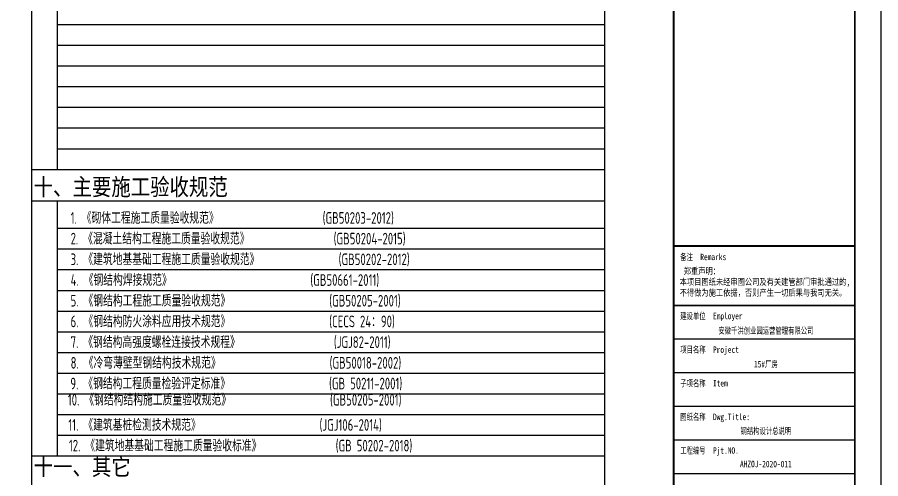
# Model space of a CAD drawing. Extents: x 177291 to 1288761, y 177638 to 322898.
# Drawn here: x 286056 to 309645, y 240965 to 253575 of the extents above; entities that cross this region are included whole.
import ezdxf
from ezdxf.enums import TextEntityAlignment as Align

# ---------------------------------------------------------------- set-up
doc = ezdxf.new("R2010")
doc.units = 0
doc.header["$LTSCALE"] = 1000
for name, color, linetype in [('BORDER', 7, 'Continuous'), ('NUM', 7, 'Continuous'), ('PUB_TITLE', 4, 'Continuous'), ('TEXT', 7, 'Continuous'), ('TK', 4, 'Continuous')]:
    doc.layers.add(name, color=color, linetype=linetype)
doc.styles.add('_gyy_title_ST', font='', dxfattribs={"width": 0.8})
doc.styles.add('TSSD_Norm', font='tssdeng.shx', dxfattribs={"bigfont": 'hztxt.shx'})
doc.styles.get('_gyy_title_ST').set_extended_font_data('SimSun')

msp = doc.modelspace()

# ---------------------------------------------------------------- linework, layer by layer
at = {"layer": 'BORDER', "const_width": 35.35}
msp.add_lwpolyline([(251948.07, 229931.71), (251948.07, 270517.57), (308937.97, 270517.57), (308937.97, 229931.71)], close=True, dxfattribs=at)
at = {"layer": 'PUB_TITLE'}
for p, q in [((308937.97, 247325.65), (303988.47, 247325.65)), ((308937.97, 244780.19), (303988.47, 244780.19)), ((308937.97, 243861), (303988.47, 243861)), ((308937.97, 242941.81), (303988.47, 242941.81)), ((308937.97, 242022.62), (303988.47, 242022.62)), ((308937.97, 241103.43), (303988.47, 241103.43))]:
    msp.add_line(p, q, dxfattribs=at)
msp.add_lwpolyline([(250180.39, 229224.64), (250180.39, 271224.64), (309645.04, 271224.64), (309645.04, 229224.64)], close=True, dxfattribs=at)
at = {"layer": 'PUB_TITLE', "const_width": 49.49}
msp.add_lwpolyline([(303988.47, 270517.57), (308937.97, 270517.57), (308937.97, 229931.71), (303988.47, 229931.71)], close=True, dxfattribs=at)
for points in [[(303988.47, 247325.65), (308937.97, 247325.65)], [(303988.47, 245699.39), (308937.97, 245699.39)]]:
    msp.add_lwpolyline(points, dxfattribs=at)
at = {"layer": 'TK'}
for p, q in [((286456.86, 231837.64), (286456.86, 267744.01)), ((302098.85, 267744.01), (302098.85, 231837.64)), ((287156.4, 249418.28), (287156.4, 266953.63)), ((287156.4, 253377.88), (302098.85, 253377.88)), ((287156.4, 252812.22), (302098.85, 252812.22)), ((287156.4, 252246.56), (302098.85, 252246.56)), ((287156.4, 251680.91), (302098.85, 251680.91)), ((287156.4, 251115.25), (302098.85, 251115.25)), ((287156.4, 250549.6), (302098.85, 250549.6)), ((287156.4, 249983.94), (302098.85, 249983.94)), ((286456.86, 249418.28), (302098.85, 249418.28)), ((286456.86, 248563.54), (302098.85, 248563.54)), ((287156.4, 241588.28), (287156.4, 248563.54)), ((287156.4, 247810.5), (302098.85, 247810.5)), ((287156.4, 247244.84), (302098.85, 247244.84)), ((287156.4, 246679.19), (302098.85, 246679.19)), ((287156.4, 246113.53), (302098.85, 246113.53)), ((287156.4, 245547.88), (302098.85, 245547.88)), ((287156.4, 244982.22), (302098.85, 244982.22)), ((287156.4, 244416.56), (302098.85, 244416.56)), ((287156.4, 243850.91), (302098.85, 243850.91)), ((287156.4, 243285.25), (302098.85, 243285.25)), ((287156.4, 242719.59), (302098.85, 242719.59)), ((287156.4, 242153.94), (302098.85, 242153.94)), ((286456.86, 241588.28), (302098.85, 241588.28))]:
    msp.add_line(p, q, dxfattribs=at)

# ---------------------------------------------------------------- texts
at = {"layer": 'NUM', "style": 'TSSD_Norm', "width": 0.7}
for s, p in [('1. 《砌体工程施工质量验收规范》                     (GB50203-2012)', (287512.89, 247933.05)), ('2. 《混凝土结构工程施工质量验收规范》                 (GB50204-2015)', (287512.89, 247367.39)), ('3. 《建筑地基基础工程施工质量验收规范》                (GB50202-2012)', (287512.89, 246801.74)), ('4. 《钢结构焊接规范》                            (GB50661-2011)', (287512.89, 246236.08)), ('5. 《钢结构工程施工质量验收规范》                    (GB50205-2001)', (287512.89, 245670.42)), ('6. 《钢结构防火涂料应用技术规范》                    (CECS 24：90)', (287512.89, 245104.77)), ('7. 《钢结构高强度螺栓连接技术规程》                   (JGJ82-2011)', (287512.89, 244539.11)), ('8. 《冷弯薄壁型钢结构技术规范》                      (GB50018-2002)', (287512.89, 243973.45)), ('9. 《钢结构工程质量检验评定标准》                    (GB 50211-2001)', (287505.61, 243407.8)), ('11. 《建筑基桩检测技术规范》                        (JGJ106-2014)', (287449.99, 242276.48))]:
    msp.add_text(s, height=318.1818, dxfattribs=at).set_placement(p)
msp.add_text('10. 《钢结构结构施工质量验收规范》                    (GB50205-2001)  ', height=318.1818, dxfattribs=at).set_placement((287437.17, 242869.01), align=Align.BOTTOM_LEFT)
at = {"layer": 'NUM', "color": 1, "style": 'TSSD_Norm', "width": 0.7}
msp.add_text('12. 《建筑地基基础工程施工质量验收标准》               (GB 50202-2018)', height=318.1818, dxfattribs=at).set_placement((287465.72, 241710.83))
at = {"layer": 'PUB_TITLE', "style": '_gyy_title_ST', "width": 0.7}
for s, height, p in [('备注  Remarks', 176.7675, (304167.39, 246937.99)), ('建设单位  Employer', 176.7675, (304167.39, 245324.64)), ('项目名称  Project', 176.7675, (304167.39, 244405.45)), ('子项名称  Item', 176.767, (304167.39, 243486.25)), ('图纸名称  Dwg.Title:', 176.7675, (304167.39, 242567.06)), ('工程编号  Pjt.NO.', 176.7675, (304167.39, 241647.87))]:
    msp.add_text(s, height=height, dxfattribs=at).set_placement(p)
at = {"layer": 'PUB_TITLE', "color": 2, "style": '_gyy_title_ST', "width": 0.7}
for s, height, p in [('安徽千洪创业园运营管理有限公司', 176.7675, (306507.74, 244925.53)), ('15#厂房', 176.767, (306507.74, 244006.34))]:
    msp.add_text(s, height=height, dxfattribs=at).set_placement(p, align=Align.CENTER)
at = {"layer": 'PUB_TITLE', "color": 6, "style": '_gyy_title_ST', "width": 0.7}
for s, height, p in [('钢结构设计总说明', 176.767, (306507.74, 242184.28)), ('AHZOJ-2020-011', 176.7675, (306507.74, 241279.62))]:
    msp.add_text(s, height=height, dxfattribs=at).set_placement(p, align=Align.CENTER)
at = {"layer": 'PUB_TITLE', "insert": (304152.61, 246727.88), "char_height": 176.7675, "width": 5656.5654, "attachment_point": 1, "style": '_gyy_title_ST'}
msp.add_mtext(' 郑重声明：\\P本项目图纸未经审图公司及有关建管部门审批通过的,\\P不得做为施工依据，否则产生一切后果与我司无关。', dxfattribs=at)
at = {"layer": 'TEXT', "color": 3, "style": 'TSSD_Norm'}
for s, p in [('十、主要施工验收规范', (286503.8, 248656.42)), ('十一、其它', (286503.8, 241009.4))]:
    msp.add_text(s, height=530.303, dxfattribs=at).set_placement(p)

doc.saveas('drawing.dxf')
